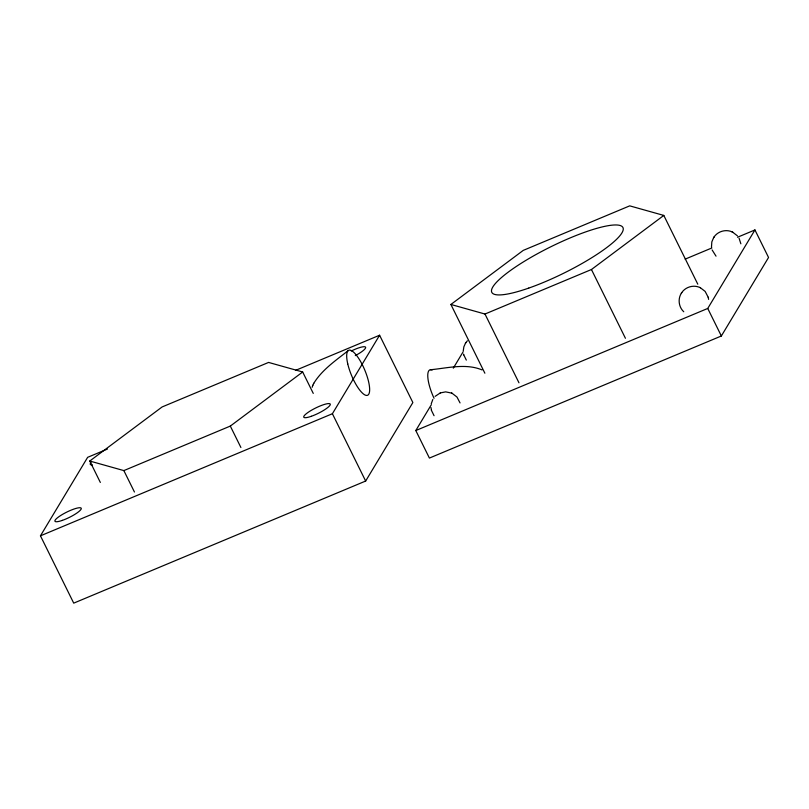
<?xml version="1.0" encoding="UTF-8"?>
<svg xmlns="http://www.w3.org/2000/svg" width="809" height="809" viewBox="0 0 809 809"><rect width="100%" height="100%" fill="white"/><g stroke="black" fill="none" stroke-linecap="round" stroke-linejoin="round"><path stroke-width="1.21" d="M463.233 351.136L463.85 346.828L465.519 343.168M681.411 293.131C677.649 298.865 678.68 307.127 683.757 311.758M713.68 237.543L711.829 241.881L711.485 247.069M431.248 403.772L432.825 399.464M312.153 387.309L312.81 385.286M313.629 383.537C321.962 369.824 335.715 360.521 348.072 350.742M312.709 385.499L313.75 383.284M295.851 370.259L379.593 335.229L412.863 402.538L365.658 481.042L73.72 603.14L40.45 535.831L87.645 457.328L107.425 449.056M40.45 535.831L332.398 413.733L379.593 335.229M737.495 237.249L754.939 229.948L768.55 257.484L721.355 335.988L429.407 458.076L415.796 430.54L431.318 404.733M453.293 368.176L462.991 352.036M415.796 430.54L707.744 308.451L754.939 229.948M465.802 342.733L467.39 340.781M713.973 237.108C717.755 231.313 725.835 228.987 732.115 231.9M681.704 292.686C685.486 286.902 693.566 284.576 699.846 287.488M465.428 343.299L465.883 342.611M713.599 237.674L714.044 236.986M681.33 293.252L681.785 292.575M435.121 396.359L440.349 392.891M100.346 482.447L89.769 461.029L162.124 406.947L268.588 362.422L302.677 371.988L313.265 393.407M89.769 461.029L123.858 470.595L230.312 426.08L302.677 371.988M484.874 373.222L450.896 304.467L523.261 250.385L629.715 205.86L663.805 215.427L697.793 284.192M450.896 304.467L484.985 314.034L591.45 269.518L663.805 215.427M685.152 259.133L711.91 247.948M440.227 392.941L445.648 391.869L451.675 393.113M430.418 369.753C447.266 368.176 465.762 363.11 482.033 369.905M732.62 232.132L737.414 235.834M700.351 287.721L705.145 291.412L708.209 297.287M452.18 393.346L456.974 397.037L460.048 402.922M731.983 231.839L732.752 232.193M699.714 287.428L700.483 287.782M451.543 393.053L452.322 393.407M716.026 256.17L712.092 249.91M466.328 360.116L463.709 354.787M434.059 415.705L431.44 410.375M739.072 238.22L740.862 243.802M707.744 308.451L721.355 335.988M591.45 269.518L625.428 338.273M484.985 314.034L518.974 382.799M332.398 413.733L365.658 481.042M230.312 426.08L240.9 447.488M123.858 470.595L134.446 492.014M708.199 297.216L708.603 299.381M463.547 354.099L463.729 354.858M431.46 410.446L430.995 407.574M92.368 464.862A14.673 2.953 -26.3 0 1 90.982 462.596M351.268 350.995A14.784 2.973 -26.3 0 1 365.506 347.091A14.784 2.973 -26.3 0 1 355.293 355.606M434.049 398.281A24.391 7.139 67.3 0 1 432.107 370.047M347.749 363.868A24.391 7.139 67.3 0 0 367.559 395.288A24.391 7.139 67.3 0 0 359.196 359.186A24.391 7.139 67.3 0 0 347.749 363.868M311.303 416.301A14.784 2.973 -26.3 0 0 330.274 404.146A14.784 2.973 -26.3 0 0 309.432 411.488A14.784 2.973 -26.3 0 0 311.303 416.301M62.414 520.359A14.673 2.953 -26.3 0 0 81.254 508.285A14.673 2.953 -26.3 0 0 60.564 515.576A14.673 2.953 -26.3 0 0 62.414 520.359M528.712 288.105A73.164 14.714 -26.3 0 0 623.082 227.875A73.164 14.714 -26.3 0 0 520.258 263.876A73.164 14.714 -26.3 0 0 528.712 288.105"/></g></svg>
